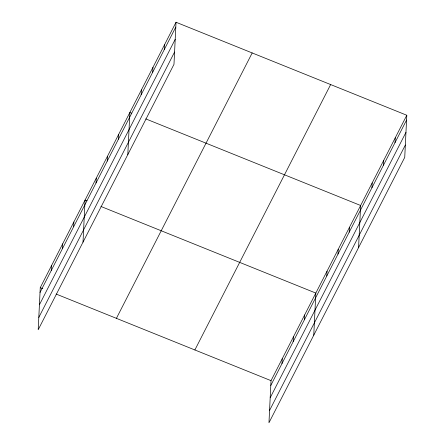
<?xml version="1.0" encoding="UTF-8"?>
<svg xmlns="http://www.w3.org/2000/svg" width="445" height="445" viewBox="0 0 445 445"><rect width="100%" height="100%" fill="white"/><g stroke="black" fill="none" stroke-linecap="round" stroke-linejoin="round"><path stroke-width="0.67" d="M176.036 22.25L40.261 287.654L38.203 329.745L173.978 64.341L176.036 22.25L406.797 115.255L404.739 157.346L268.964 422.75L271.022 380.659L406.797 115.255M51.225 270.566L51.464 265.754M62.428 248.672L62.662 243.86M73.631 226.778L73.864 221.966M83.009 242.163L85.067 200.066L86.97 200.834M96.031 182.984L96.27 178.172M107.234 161.09L107.468 156.278M118.437 139.196L118.67 134.384M127.815 154.576L129.873 112.485L131.776 113.252M141.176 94.74L141.415 89.929M152.718 72.179L152.952 67.367M164.261 49.623L164.494 44.812M281.991 363.571L282.225 358.765M293.188 341.677L293.427 336.865M304.391 319.783L304.625 314.971M313.77 335.168L315.828 293.077L100.932 206.463M326.797 275.989L327.031 271.177M337.994 254.095L338.233 249.283M349.197 232.201L349.431 227.389M358.575 247.587L360.634 205.49L145.738 118.882M371.942 187.745L372.176 182.934M383.479 165.184L383.718 160.372M395.021 142.628L395.255 137.816M40.028 292.465L175.803 27.062M39.421 304.764L175.196 39.366M38.804 317.441L174.579 52.037M116.412 318.342L252.187 52.944M194.871 349.965L330.646 84.567M270.788 385.47L406.563 120.067M270.187 397.774L405.962 132.371M269.564 410.446L405.339 145.048M40.261 287.654L42.798 288.677M56.126 294.045L271.022 380.659"/></g></svg>
